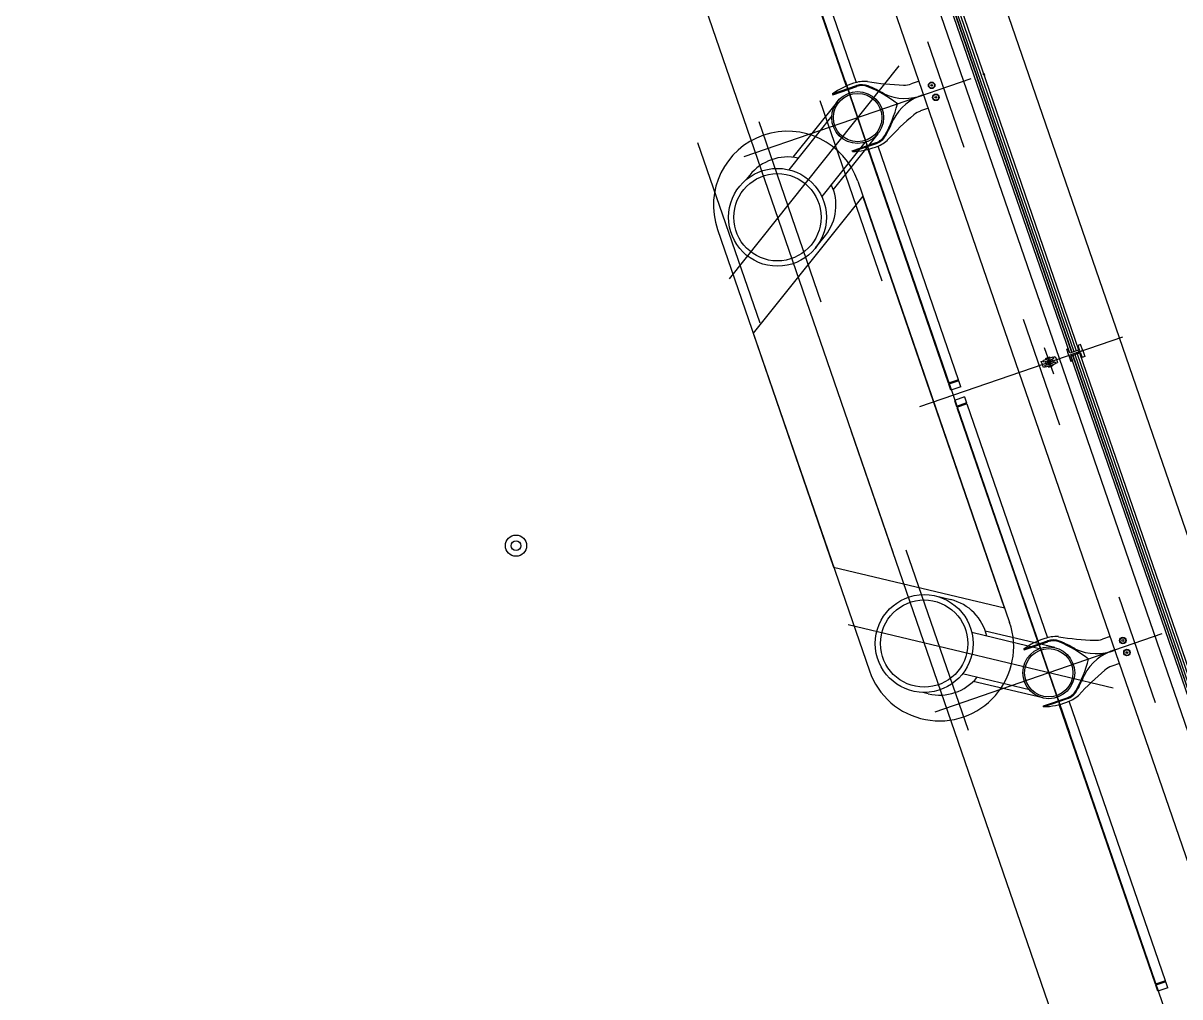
# Model space of a CAD drawing. Extents: x 809434 to 809707, y 818708 to 819364.
# Drawn here: x 809682.3 to 809687.76, y 818756.69 to 818761.29 of the extents above; entities that cross this region are included whole.
import ezdxf

# ---------------------------------------------------------------- set-up
doc = ezdxf.new("R2010")
doc.units = 0
for name, color, linetype in [('MAJ630_1', 7, 'Continuous'), ('MAJ630__', 7, 'Continuous'), ('MAJ640__', 7, 'Continuous'), ('MAJ640__1', 7, 'Continuous'), ('MMH294_S', 7, 'Continuous')]:
    doc.layers.add(name, color=color, linetype=linetype)

msp = doc.modelspace()

# ---------------------------------------------------------------- linework, layer by layer
at = {"layer": 'MAJ630_1'}
for p, q in [((809686.1395, 818760.9175), (809685.9293, 818760.654)), ((809686.1131, 818760.8486), (809685.9107, 818760.595)), ((809686.2694, 818760.7239), (809686.0656, 818760.4684)), ((809686.3306, 818760.765), (809686.1204, 818760.5015)), ((809685.7258, 818760.5693), (809685.7089, 818760.5481)), ((809686.2354, 818760.5408), (809686.9526, 818758.4576)), ((809685.5735, 818760.3129), (809686.2908, 818758.2297)), ((809686.037, 818760.2265), (809686.0831, 818760.2843)), ((809686.6028, 818758.5831), (809686.6748, 818758.5659)), ((809687.0922, 818758.3343), (809686.7743, 818758.4101)), ((809687.1658, 818758.3396), (809686.8379, 818758.4178)), ((809687.0458, 818758.1398), (809686.7302, 818758.215)), ((809687.109, 818758.1018), (809686.7811, 818758.18)), ((809686.5687, 818758.1214), (809686.5423, 818758.1277))]:
    msp.add_line(p, q, dxfattribs=at)
msp.add_lwpolyline([(809686.9286, 818758.5275), (809686.2594, 818760.4709), (809685.7423, 818759.8228), (809686.122, 818758.7199), (809686.9286, 818758.5275)], dxfattribs=at)
for centre, radius in [((809686.2351, 818760.8412), 0.1223), ((809686.2351, 818760.8412), 0.1143), ((809685.8565, 818760.3705), 0.2309), ((809685.8565, 818760.3705), 0.2059), ((809686.5492, 818758.3585), 0.2309), ((809686.5492, 818758.3585), 0.2059), ((809687.1374, 818758.2207), 0.1223), ((809687.1374, 818758.2207), 0.1143)]:
    msp.add_circle(centre, radius, dxfattribs=at)
for centre, radius, start, end in [((809685.9044, 818760.4268), 0.35, 19, 199), ((809685.9044, 818760.4268), 0.2285, 77.3655, 141.4127), ((809685.9044, 818760.4268), 0.2285, 321.4215, 25.4591), ((809686.6217, 818758.3437), 0.2285, 12.5409, 76.5785), ((809686.6217, 818758.3437), 0.35, 198.9995, 19), ((809686.6217, 818758.3437), 0.2285, 256.5873, 320.6344)]:
    msp.add_arc(centre, radius, start, end, dxfattribs=at)
at = {"layer": 'MAJ630__'}
for p, q in [((809687.471, 818759.8012), (809683.5642, 818771.1474)), ((809686.9982, 818759.6384), (809685.0465, 818765.3068)), ((809687.2369, 818759.7285), (809686.2651, 818762.5509)), ((809687.2795, 818759.7432), (809686.3077, 818762.5655)), ((809688.4217, 818757.0403), (809687.471, 818759.8012)), ((809687.2296, 818759.7498), (809687.2223, 818759.7473)), ((809687.2321, 818759.7189), (809687.2223, 818759.7473)), ((809687.2369, 818759.7285), (809687.2296, 818759.7498)), ((809687.2976, 818759.7415), (809687.2321, 818759.7189)), ((809687.2976, 818759.7415), (809687.2321, 818759.7189)), ((809687.2828, 818759.7443), (809687.2369, 818759.7285)), ((809687.2878, 818759.7698), (809687.2755, 818759.7656)), ((809687.2828, 818759.7443), (809687.2755, 818759.7656)), ((809687.2976, 818759.7415), (809687.2878, 818759.7698)), ((809687.2976, 818759.7415), (809687.3073, 818759.7131)), ((809687.2321, 818759.7189), (809687.2418, 818759.6905)), ((809687.2877, 818759.7301), (809687.2418, 818759.7143)), ((809687.2418, 818759.7143), (809687.2491, 818759.6931)), ((809688.1778, 818756.996), (809687.2418, 818759.7143)), ((809687.2491, 818759.6931), (809687.2418, 818759.6905)), ((809688.2204, 818757.0106), (809687.2844, 818759.729)), ((809687.2877, 818759.7301), (809687.295, 818759.7089)), ((809687.3073, 818759.7131), (809687.295, 818759.7089)), ((809687.9353, 818756.9169), (809686.9982, 818759.6384))]:
    msp.add_line(p, q, dxfattribs=at)
for points in [[(809686.5251, 818761.0125), (809686.4883, 818760.9998)], [(809686.117, 818760.953), (809686.1184, 818760.949), (809686.2312, 818760.9878)], [(809686.5691, 818760.8848), (809686.5323, 818760.8722)], [(809686.2108, 818760.6805), (809686.2095, 818760.6845), (809686.3223, 818760.7233)], [(809687.4275, 818758.392), (809687.3906, 818758.3793)], [(809687.0193, 818758.3325), (809687.0207, 818758.3285), (809687.1335, 818758.3673)], [(809687.4714, 818758.2643), (809687.4346, 818758.2516)], [(809687.1132, 818758.06), (809687.1118, 818758.064), (809687.2246, 818758.1028)]]:
    msp.add_lwpolyline(points, dxfattribs=at)
for centre, radius in [((809686.2351, 818760.8412), 0.1223), ((809686.2351, 818760.8412), 0.1143), ((809687.1374, 818758.2207), 0.1223), ((809687.1374, 818758.2207), 0.1143)]:
    msp.add_circle(centre, radius, dxfattribs=at)
for centre, radius, start, end in [((809686.3171, 818760.679), 0.3393, 107.2939, 126.1393), ((809686.2716, 818760.8397), 0.1724, 87.6039, 108.7249), ((809686.278, 818760.9919), 0.02, 80.5742, 87.6039), ((809686.5007, 818762.3337), 1.3402, 260.5742, 267.9216), ((809686.4557, 818761.0944), 0.1, 267.9216, 289), ((809686.2556, 818760.9169), 0.075, 68.0376, 109), ((809686.0732, 818760.4645), 0.5628, 51.6321, 68.0376), ((809685.8756, 818761.0384), 0.5628, 329.9624, 346.3679), ((809687.3633, 818759.8286), 1.3402, 130.0784, 137.4258), ((809686.5648, 818760.7776), 0.1, 109, 130.0784), ((809686.2629, 818760.8649), 0.1724, 289.2751, 310.3961), ((809686.2979, 818760.7942), 0.075, 289, 329.9624), ((809686.3616, 818760.7489), 0.02, 310.3961, 317.4258), ((809686.1998, 818761.0196), 0.3393, 271.8607, 290.7061), ((809687.2194, 818758.0584), 0.3393, 107.2939, 126.1393), ((809687.1739, 818758.2191), 0.1724, 87.6039, 108.7249), ((809687.1803, 818758.3714), 0.02, 80.5742, 87.6039), ((809687.403, 818759.7132), 1.3402, 260.5742, 267.9216), ((809687.3581, 818758.4738), 0.1, 267.9216, 289), ((809687.1579, 818758.2964), 0.075, 68.0376, 109), ((809686.9755, 818757.844), 0.5628, 51.6321, 68.0376), ((809686.7779, 818758.4179), 0.5628, 329.9624, 346.3679), ((809688.2656, 818757.2081), 1.3402, 130.0784, 137.4258), ((809687.4671, 818758.1571), 0.1, 109, 130.0784), ((809687.1652, 818758.2444), 0.1724, 289.2751, 310.3961), ((809687.2002, 818758.1737), 0.075, 289, 329.9624), ((809687.264, 818758.1284), 0.02, 310.3961, 317.4258), ((809687.1021, 818758.3991), 0.3393, 271.8607, 290.7061)]:
    msp.add_arc(centre, radius, start, end, dxfattribs=at)
at = {"layer": 'MAJ640__'}
for p, q in [((809687.1873, 818759.7035), (809685.2356, 818765.3719)), ((809687.2464, 818759.7318), (809686.2746, 818762.5541)), ((809687.2471, 818759.732), (809686.2753, 818762.5544)), ((809687.2566, 818759.7353), (809686.2847, 818762.5576)), ((809687.2679, 818759.7392), (809686.2961, 818762.5616)), ((809687.1021, 818759.69), (809687.1125, 818759.6936)), ((809687.107, 818759.6758), (809687.1021, 818759.69)), ((809687.1568, 818759.7102), (809687.1128, 818759.695)), ((809687.1141, 818759.6876), (809687.1217, 818759.6902)), ((809687.1219, 818759.6902), (809687.1527, 818759.7008)), ((809687.1226, 818759.7026), (809687.1443, 818759.7101)), ((809687.1232, 818759.7039), (809687.1226, 818759.7026)), ((809687.1226, 818759.7026), (809687.1236, 818759.6998)), ((809687.1431, 818759.7107), (809687.1232, 818759.7039)), ((809687.1236, 818759.6998), (809687.1453, 818759.7073)), ((809687.1259, 818759.7006), (809687.1256, 818759.7)), ((809687.1258, 818759.6995), (809687.1256, 818759.7)), ((809687.1429, 818759.7065), (809687.1436, 818759.7062)), ((809687.1431, 818759.7107), (809687.1443, 818759.7101)), ((809687.1437, 818759.7057), (809687.1436, 818759.7062)), ((809687.1443, 818759.7101), (809687.1453, 818759.7073)), ((809687.1603, 818759.7034), (809687.1527, 818759.7008)), ((809687.1578, 818759.7092), (809687.1682, 818759.7128)), ((809687.1682, 818759.7128), (809687.1731, 818759.6986)), ((809687.1731, 818759.6986), (809687.178, 818759.6844)), ((809688.138, 818756.9426), (809687.1873, 818759.7035)), ((809688.1873, 818756.9992), (809687.2513, 818759.7176)), ((809688.188, 818756.9995), (809687.252, 818759.7178)), ((809688.1975, 818757.0027), (809687.2614, 818759.7211)), ((809688.2088, 818757.0066), (809687.2728, 818759.725)), ((809687.1119, 818759.6617), (809687.107, 818759.6758)), ((809687.1223, 818759.6652), (809687.1119, 818759.6617)), ((809687.1274, 818759.6736), (809687.1198, 818759.671)), ((809687.1276, 818759.6737), (809687.1584, 818759.6843)), ((809687.1565, 818759.6747), (809687.1348, 818759.6672)), ((809687.1348, 818759.6672), (809687.1358, 818759.6643)), ((809687.1575, 818759.6718), (809687.1358, 818759.6643)), ((809687.137, 818759.6637), (809687.1358, 818759.6643)), ((809687.1367, 818759.6678), (809687.1364, 818759.6688)), ((809687.137, 818759.6637), (809687.1569, 818759.6706)), ((809687.1546, 818759.674), (809687.1543, 818759.675)), ((809687.1565, 818759.6747), (809687.1575, 818759.6718)), ((809687.1569, 818759.6706), (809687.1575, 818759.6718)), ((809687.1676, 818759.6809), (809687.178, 818759.6844))]:
    msp.add_line(p, q, dxfattribs=at)
for points in [[(809686.117, 818760.953), (809686.2298, 818760.9918)], [(809686.2108, 818760.6805), (809686.3236, 818760.7193)], [(809687.1234, 818759.6643), (809687.1673, 818759.6794)], [(809687.0193, 818758.3325), (809687.1321, 818758.3713)], [(809687.1132, 818758.06), (809687.226, 818758.0988)]]:
    msp.add_lwpolyline(points, dxfattribs=at)
for centre, radius in [((809686.5846, 818760.9933), 0.0155), ((809686.5846, 818760.9933), 0.0135), ((809686.5846, 818760.9933), 0.0042), ((809686.6041, 818760.9366), 0.0155), ((809686.6041, 818760.9366), 0.0135), ((809686.6041, 818760.9366), 0.0042), ((809687.4869, 818758.3728), 0.0155), ((809687.4869, 818758.3728), 0.0135), ((809687.4869, 818758.3728), 0.0042), ((809687.5064, 818758.3161), 0.0155), ((809687.5064, 818758.3161), 0.0135), ((809687.5064, 818758.3161), 0.0042)]:
    msp.add_circle(centre, radius, dxfattribs=at)
for centre, radius, start, end in [((809686.2556, 818760.9169), 0.0792, 68.0376, 109), ((809686.0732, 818760.4645), 0.567, 59.8959, 68.0376), ((809686.3676, 818760.9723), 0.02, 239.8959, 251.3246), ((809686.4595, 818761.1621), 0.2307, 244.7688, 292.3227), ((809686.6095, 818760.7266), 0.2307, 105.6773, 153.2312), ((809686.6095, 818760.7266), 0.2307, 105.6773, 112.3227), ((809686.4595, 818761.1621), 0.2307, 285.6773, 292.3227), ((809685.8756, 818761.0384), 0.567, 329.9624, 338.1041), ((809686.4202, 818760.8195), 0.02, 146.6754, 158.1041), ((809686.2979, 818760.7942), 0.0792, 289, 329.9624), ((809687.1401, 818759.6872), 0.0095, 146.6949, 199.0001), ((809687.1401, 818759.6872), 0.006, 18.9999, 199.0001), ((809687.1401, 818759.6872), 0.006, 199.0001, 18.9999), ((809687.1401, 818759.6872), 0.0109, 101.1265, 116.8735), ((809687.1401, 818759.6872), 0.0095, 18.9999, 72.8174), ((809687.1401, 818759.6872), 0.0095, 325.1826, 18.9999), ((809687.1401, 818759.6872), 0.0095, 199.0001, 251.3051), ((809687.1401, 818759.6872), 0.0109, 281.1265, 296.8735), ((809687.1579, 818758.2964), 0.0792, 68.0376, 109), ((809686.9755, 818757.844), 0.567, 59.8959, 68.0376), ((809687.2699, 818758.3518), 0.02, 239.8959, 251.3246), ((809687.3618, 818758.5415), 0.2307, 244.7688, 292.3227), ((809687.5118, 818758.1061), 0.2307, 105.6773, 153.2312), ((809687.3618, 818758.5415), 0.2307, 285.6773, 292.3227), ((809687.5118, 818758.1061), 0.2307, 105.6773, 112.3227), ((809686.7779, 818758.4179), 0.567, 329.9624, 338.1041), ((809687.3226, 818758.199), 0.02, 146.6754, 158.1041), ((809687.2002, 818758.1737), 0.0792, 289, 329.9624)]:
    msp.add_arc(centre, radius, start, end, dxfattribs=at)
for points, degree in [([(809687.1125, 818759.6943), (809687.1125, 818759.6943), (809687.1125, 818759.6944), (809687.1125, 818759.6945), (809687.1125, 818759.6946), (809687.1125, 818759.6946), (809687.1125, 818759.6947), (809687.1126, 818759.6947), (809687.1126, 818759.6948), (809687.1126, 818759.6948), (809687.1126, 818759.6948), (809687.1126, 818759.6949), (809687.1127, 818759.6949), (809687.1127, 818759.695), (809687.1127, 818759.695), (809687.1128, 818759.695)], 3), ([(809687.1133, 818759.6881), (809687.1132, 818759.6885), (809687.1131, 818759.6888), (809687.1129, 818759.6897), (809687.1128, 818759.6902), (809687.1127, 818759.6913), (809687.1126, 818759.6919), (809687.1125, 818759.6931), (809687.1125, 818759.6937), (809687.1125, 818759.6943)], 3), ([(809687.1133, 818759.6881), (809687.1133, 818759.6881), (809687.1133, 818759.6881), (809687.1133, 818759.688), (809687.1134, 818759.688), (809687.1134, 818759.688), (809687.1134, 818759.6879), (809687.1134, 818759.6879)], 3), ([(809687.1141, 818759.6876), (809687.1141, 818759.6876), (809687.1141, 818759.6876), (809687.1141, 818759.6875), (809687.1141, 818759.6875), (809687.114, 818759.6875), (809687.1139, 818759.6875), (809687.1138, 818759.6875), (809687.1137, 818759.6876), (809687.1136, 818759.6876), (809687.1135, 818759.6877), (809687.1134, 818759.6878), (809687.1134, 818759.6879), (809687.1134, 818759.6879)], 3), ([(809687.1217, 818759.6902), (809687.1218, 818759.6902), (809687.1218, 818759.6902), (809687.1219, 818759.6902)], 2), ([(809687.1217, 818759.6902), (809687.1217, 818759.6902), (809687.1217, 818759.6901), (809687.1218, 818759.69), (809687.1219, 818759.6898), (809687.122, 818759.6892), (809687.122, 818759.6888), (809687.1222, 818759.6876), (809687.1224, 818759.6866), (809687.1228, 818759.6843), (809687.1231, 818759.6831), (809687.1235, 818759.6818), (809687.1236, 818759.6817), (809687.1236, 818759.6816)], 3), ([(809687.133, 818759.6937), (809687.133, 818759.6937), (809687.1329, 818759.6937), (809687.1329, 818759.6936), (809687.1328, 818759.6936), (809687.1327, 818759.6933), (809687.1326, 818759.6931), (809687.1323, 818759.6928), (809687.1322, 818759.6926), (809687.1321, 818759.6924)], 3), ([(809687.1351, 818759.697), (809687.134, 818759.6953), (809687.133, 818759.6937)], 2), ([(809687.1416, 818759.6967), (809687.1399, 818759.6973), (809687.1379, 818759.698)], 2), ([(809687.1431, 818759.6962), (809687.1429, 818759.6963), (809687.1427, 818759.6964), (809687.1423, 818759.6965), (809687.1421, 818759.6966), (809687.1418, 818759.6966), (809687.1417, 818759.6967), (809687.1417, 818759.6967), (809687.1416, 818759.6967), (809687.1416, 818759.6967)], 3), ([(809687.1565, 818759.6929), (809687.1561, 818759.6939), (809687.1557, 818759.6949), (809687.1548, 818759.6969), (809687.1543, 818759.6978), (809687.1535, 818759.6991), (809687.1532, 818759.6996), (809687.1529, 818759.7002), (809687.1528, 818759.7005), (809687.1527, 818759.7007), (809687.1527, 818759.7008), (809687.1527, 818759.7008)], 3), ([(809687.1584, 818759.6843), (809687.1584, 818759.6843), (809687.1584, 818759.6843), (809687.1583, 818759.6845), (809687.1582, 818759.6847), (809687.1581, 818759.6852), (809687.1581, 818759.6856), (809687.1579, 818759.6869), (809687.1577, 818759.6879), (809687.1573, 818759.6902), (809687.157, 818759.6913), (809687.1566, 818759.6927), (809687.1565, 818759.6928), (809687.1565, 818759.6929)], 3), ([(809687.1568, 818759.7102), (809687.1568, 818759.7102), (809687.1568, 818759.7102), (809687.1569, 818759.7102), (809687.1569, 818759.7102), (809687.157, 818759.7101), (809687.157, 818759.7101), (809687.1571, 818759.7101), (809687.1571, 818759.71), (809687.1572, 818759.71), (809687.1572, 818759.71), (809687.1573, 818759.7099), (809687.1573, 818759.7099), (809687.1574, 818759.7098), (809687.1574, 818759.7098), (809687.1574, 818759.7098)], 3), ([(809687.1574, 818759.7098), (809687.1578, 818759.7093), (809687.1582, 818759.7088), (809687.1588, 818759.7078), (809687.1591, 818759.7073), (809687.1597, 818759.7063), (809687.1599, 818759.7058), (809687.1603, 818759.705), (809687.1604, 818759.7047), (809687.1606, 818759.7044)], 3), ([(809687.166, 818759.6869), (809687.1653, 818759.6867), (809687.1647, 818759.6864), (809687.1631, 818759.6859), (809687.1621, 818759.6856), (809687.1606, 818759.685), (809687.16, 818759.6848), (809687.159, 818759.6845), (809687.1587, 818759.6844), (809687.1584, 818759.6843)], 3), ([(809687.166, 818759.6869), (809687.1651, 818759.6866), (809687.1642, 818759.6863), (809687.1633, 818759.686), (809687.1621, 818759.6856), (809687.1608, 818759.6851), (809687.1595, 818759.6847), (809687.1591, 818759.6845), (809687.1587, 818759.6844), (809687.1584, 818759.6843)], 3), ([(809687.1606, 818759.7042), (809687.1606, 818759.7042), (809687.1607, 818759.7041), (809687.1607, 818759.704), (809687.1607, 818759.704), (809687.1606, 818759.7038), (809687.1606, 818759.7037), (809687.1605, 818759.7036), (809687.1605, 818759.7036), (809687.1604, 818759.7035), (809687.1603, 818759.7035), (809687.1603, 818759.7034), (809687.1603, 818759.7034), (809687.1603, 818759.7034)], 3), ([(809687.1606, 818759.7042), (809687.1606, 818759.7042), (809687.1606, 818759.7042), (809687.1606, 818759.7043), (809687.1606, 818759.7043), (809687.1606, 818759.7043), (809687.1606, 818759.7044), (809687.1606, 818759.7044)], 3), ([(809687.166, 818759.6869), (809687.166, 818759.6869), (809687.166, 818759.6869), (809687.166, 818759.6869), (809687.166, 818759.6869), (809687.1661, 818759.6869), (809687.1662, 818759.6869), (809687.1663, 818759.6869), (809687.1664, 818759.6869), (809687.1665, 818759.6868), (809687.1666, 818759.6868), (809687.1667, 818759.6867), (809687.1667, 818759.6866), (809687.1667, 818759.6865)], 3), ([(809687.1668, 818759.6863), (809687.1668, 818759.6863), (809687.1668, 818759.6864), (809687.1668, 818759.6864), (809687.1667, 818759.6865), (809687.1667, 818759.6865), (809687.1667, 818759.6865), (809687.1667, 818759.6865)], 3), ([(809687.1668, 818759.6863), (809687.1669, 818759.686), (809687.167, 818759.6857), (809687.1672, 818759.6848), (809687.1673, 818759.6843), (809687.1674, 818759.6831), (809687.1675, 818759.6826), (809687.1676, 818759.6814), (809687.1676, 818759.6808), (809687.1676, 818759.6802)], 3), ([(809687.1195, 818759.6703), (809687.1195, 818759.6703), (809687.1194, 818759.6703), (809687.1194, 818759.6704), (809687.1194, 818759.6705), (809687.1195, 818759.6706), (809687.1195, 818759.6707), (809687.1196, 818759.6708), (809687.1196, 818759.6709), (809687.1197, 818759.671), (809687.1198, 818759.671), (809687.1198, 818759.671), (809687.1198, 818759.671), (809687.1198, 818759.671)], 3), ([(809687.1195, 818759.6703), (809687.1195, 818759.6702), (809687.1195, 818759.6702), (809687.1195, 818759.6702), (809687.1195, 818759.6702), (809687.1195, 818759.6701), (809687.1195, 818759.6701), (809687.1195, 818759.6701)], 3), ([(809687.1227, 818759.6647), (809687.1223, 818759.6652), (809687.1219, 818759.6657), (809687.1213, 818759.6666), (809687.121, 818759.6671), (809687.1204, 818759.6681), (809687.1202, 818759.6686), (809687.1198, 818759.6694), (809687.1197, 818759.6697), (809687.1195, 818759.6701)], 3), ([(809687.1234, 818759.6643), (809687.1233, 818759.6643), (809687.1233, 818759.6643), (809687.1232, 818759.6643), (809687.1232, 818759.6643), (809687.1231, 818759.6643), (809687.1231, 818759.6644), (809687.123, 818759.6644), (809687.123, 818759.6644), (809687.1229, 818759.6644), (809687.1229, 818759.6645), (809687.1228, 818759.6645), (809687.1228, 818759.6645), (809687.1227, 818759.6646), (809687.1227, 818759.6647), (809687.1227, 818759.6647)], 3), ([(809687.1236, 818759.6816), (809687.124, 818759.6806), (809687.1244, 818759.6796), (809687.1253, 818759.6776), (809687.1258, 818759.6767), (809687.1266, 818759.6754), (809687.1269, 818759.6749), (809687.1272, 818759.6742), (809687.1273, 818759.674), (809687.1274, 818759.6738), (809687.1274, 818759.6737), (809687.1274, 818759.6736)], 3), ([(809687.1276, 818759.6737), (809687.1275, 818759.6737), (809687.1275, 818759.6736), (809687.1274, 818759.6736)], 2), ([(809687.1276, 818759.6737), (809687.1275, 818759.6737), (809687.1275, 818759.6736), (809687.1274, 818759.6736)], 2), ([(809687.137, 818759.6782), (809687.1372, 818759.6782), (809687.1374, 818759.6781), (809687.1378, 818759.678), (809687.138, 818759.6779), (809687.1383, 818759.6778), (809687.1384, 818759.6778), (809687.1384, 818759.6777), (809687.1385, 818759.6777), (809687.1385, 818759.6777)], 3), ([(809687.1385, 818759.6777), (809687.1402, 818759.6771), (809687.1422, 818759.6765)], 2), ([(809687.145, 818759.6775), (809687.1461, 818759.6792), (809687.1471, 818759.6807)], 2), ([(809687.1471, 818759.6807), (809687.1471, 818759.6807), (809687.1472, 818759.6807), (809687.1472, 818759.6808), (809687.1473, 818759.6809), (809687.1474, 818759.6811), (809687.1475, 818759.6813), (809687.1478, 818759.6817), (809687.1479, 818759.6818), (809687.148, 818759.682)], 3), ([(809687.1676, 818759.6802), (809687.1676, 818759.6801), (809687.1676, 818759.68), (809687.1676, 818759.6799), (809687.1676, 818759.6799), (809687.1676, 818759.6798), (809687.1676, 818759.6798), (809687.1675, 818759.6797), (809687.1675, 818759.6797), (809687.1675, 818759.6796), (809687.1675, 818759.6796), (809687.1675, 818759.6795), (809687.1674, 818759.6795), (809687.1674, 818759.6795), (809687.1674, 818759.6794), (809687.1673, 818759.6794)], 3)]:
    msp.add_open_spline(points, degree=degree, dxfattribs=at)
at = {"layer": 'MAJ640__1'}
for p, q in [((809682.296, 818770.7107), (809686.4026, 818758.7845)), ((809684.7328, 818765.2041), (809686.6862, 818759.531)), ((809686.7385, 818760.6999), (809686.5668, 818761.1985)), ((809686.3561, 818760.4898), (809686.138, 818761.1232)), ((809686.43, 818761.0855), (809685.6282, 818760.0807)), ((809686.8283, 818761.0534), (809686.8332, 818761.0392)), ((809685.6991, 818760.6567), (809686.7711, 818761.0258)), ((809686.1755, 818761.0142), (809686.2929, 818760.6733)), ((809686.0566, 818760.9216), (809686.3497, 818760.0704)), ((809685.7682, 818760.8223), (809686.0613, 818759.9711)), ((809685.4799, 818760.723), (809685.773, 818759.8719)), ((809687.1897, 818759.3896), (809687.018, 818759.8882)), ((809687.1897, 818759.3896), (809687.018, 818759.8882)), ((809686.5292, 818759.4769), (809687.4875, 818759.8068)), ((809686.5292, 818759.4769), (809687.4875, 818759.8068)), ((809687.1164, 818759.7559), (809687.1592, 818759.6316)), ((809687.1164, 818759.7559), (809687.1592, 818759.6316)), ((809687.2795, 818759.7432), (809687.2844, 818759.729)), ((809687.2795, 818759.7432), (809687.2844, 818759.729)), ((809686.6862, 818759.531), (809688.6397, 818753.8579)), ((809686.2029, 818759.3645), (809690.3094, 818747.4383)), ((809686.7579, 818757.9482), (809686.4648, 818758.7994)), ((809687.0164, 818758.5721), (809687.2345, 818757.9388)), ((809687.6408, 818758.0793), (809687.4691, 818758.5779)), ((809687.4414, 818758.1482), (809686.191, 818758.4464)), ((809686.6014, 818758.0362), (809687.6734, 818758.4053)), ((809687.197, 818758.0478), (809687.0796, 818758.3887))]:
    msp.add_line(p, q, dxfattribs=at)
for centre, radius in [((809686.8308, 818761.0463), 0.003), ((809687.2819, 818759.7361), 0.003), ((809687.2819, 818759.7361), 0.003), ((809684.6226, 818758.8204), 0.05), ((809684.6226, 818758.8204), 0.0228)]:
    msp.add_circle(centre, radius, dxfattribs=at)
at = {"layer": 'MMH294_S'}
for p, q in [((809685.7267, 818762.31), (809686.1812, 818760.9899)), ((809685.774, 818762.3262), (809686.2284, 818761.0065)), ((809686.6643, 818759.5869), (809686.2842, 818760.6909)), ((809686.7116, 818759.6032), (809686.3316, 818760.7068)), ((809686.7116, 818759.6032), (809686.6643, 818759.5869)), ((809686.7132, 818759.5984), (809686.6659, 818759.5821)), ((809686.6757, 818759.5538), (809686.6659, 818759.5821)), ((809686.6678, 818759.5828), (809686.6662, 818759.5875)), ((809686.7113, 818759.5978), (809686.7097, 818759.6025)), ((809686.723, 818759.5701), (809686.7132, 818759.5984)), ((809686.723, 818759.5701), (809686.6757, 818759.5538)), ((809686.7393, 818759.5228), (809686.692, 818759.5065)), ((809686.7393, 818759.5228), (809686.749, 818759.4944)), ((809686.692, 818759.5065), (809686.7018, 818759.4781)), ((809686.749, 818759.4944), (809686.7018, 818759.4781)), ((809686.7507, 818759.4897), (809686.7034, 818759.4734)), ((809686.7034, 818759.4734), (809687.0836, 818758.3693)), ((809686.7037, 818759.4788), (809686.7053, 818759.4741)), ((809686.7471, 818759.4938), (809686.7488, 818759.489)), ((809686.7507, 818759.4897), (809687.1307, 818758.386)), ((809687.641, 818756.7503), (809687.1865, 818758.0704)), ((809687.6883, 818756.7666), (809687.2339, 818758.0863)), ((809687.6883, 818756.7666), (809687.641, 818756.7503)), ((809687.6899, 818756.7619), (809687.6427, 818756.7456)), ((809687.6524, 818756.7172), (809687.6427, 818756.7456)), ((809687.6445, 818756.7462), (809687.6429, 818756.751)), ((809687.688, 818756.7612), (809687.6864, 818756.7659)), ((809687.6997, 818756.7335), (809687.6899, 818756.7619)), ((809687.6997, 818756.7335), (809687.6524, 818756.7172))]:
    msp.add_line(p, q, dxfattribs=at)

doc.saveas('drawing.dxf')
